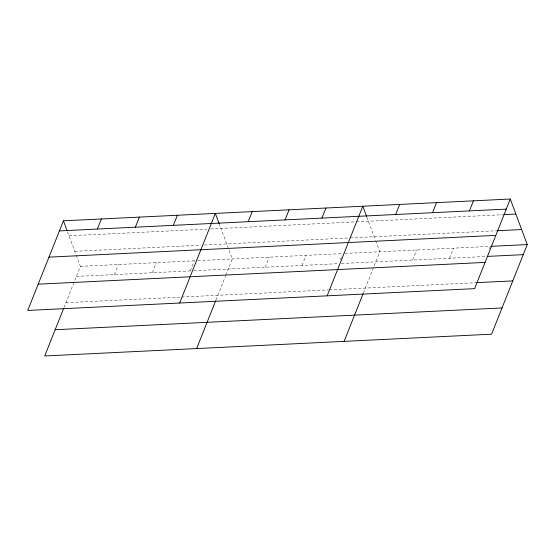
<?xml version="1.0" encoding="UTF-8"?>
<svg xmlns="http://www.w3.org/2000/svg" width="555" height="555" viewBox="0 0 555 555"><rect width="100%" height="100%" fill="white"/><g stroke="black" fill="none" stroke-linecap="round" stroke-linejoin="round"><path stroke-width="0.42" stroke-dasharray="2.77 2.08" d="M64.026 307.456L80.385 266.358L76.257 255.279M114.358 274.593L118.368 264.506M152.341 272.741L156.35 262.654M190.323 270.889L194.333 260.801M215.964 300.054L225.455 276.196M225.774 275.398L232.316 258.949L219.176 223.686M265.172 267.239L269.182 257.152M302.038 265.443L306.055 255.355M340.451 259.761L341.374 257.437M363.428 292.86L379.787 251.762L375.659 240.683M412.636 260.045L416.652 249.965M449.501 258.248L453.518 248.168M489.454 248.696L490.384 246.371L344.634 253.475M69.014 235.84L207.133 229.111M210.588 228.938L355.554 221.875M356.407 221.833L503.017 214.681M74.786 251.325L200.82 245.185M204.275 245.012L349.317 237.942M350.177 237.901L495.927 230.797M80.385 266.358L196.928 260.677M197.788 260.635L342.921 253.559M76.368 276.439L192.911 270.764M193.771 270.715L338.904 263.646M341.478 263.521L486.367 256.452M65.927 302.69L179.875 297.133M181.603 297.05L328.463 289.89M329.316 289.849L475.926 282.696M366.938 217.289L375.36 239.892M67.537 231.886L75.966 254.488"/><path stroke-width="0.83" d="M63.416 220.814L27.75 310.432L474.615 288.642L510.281 199.03L63.416 220.814L66.947 230.304M63.714 308.254L44.719 355.97L491.584 334.186L527.25 244.568L510.281 199.03M97.382 229.049L101.398 218.961M135.364 227.196L139.381 217.109M173.347 225.344L177.364 215.257M179.681 303.023L215.347 213.404L219.176 223.686M196.657 348.568L215.645 300.845M248.203 221.695L252.213 211.608M285.069 219.898L289.079 209.811M321.935 218.101L325.945 208.014M327.152 295.836L362.81 206.217L366.647 216.499M344.121 341.374L363.109 293.657M395.666 214.507L399.676 204.42M432.532 212.711L436.549 202.624M469.398 210.907L473.415 200.827M59.399 230.901L506.264 209.11M503.878 214.639L515.879 214.057M496.787 230.755L521.651 229.541M48.958 257.145L495.823 235.362M491.244 246.33L527.25 244.568M487.228 256.41L523.233 254.655M38.191 284.181L485.063 262.397M476.78 282.655L512.792 280.899M55.167 329.725L502.032 307.942"/></g></svg>
